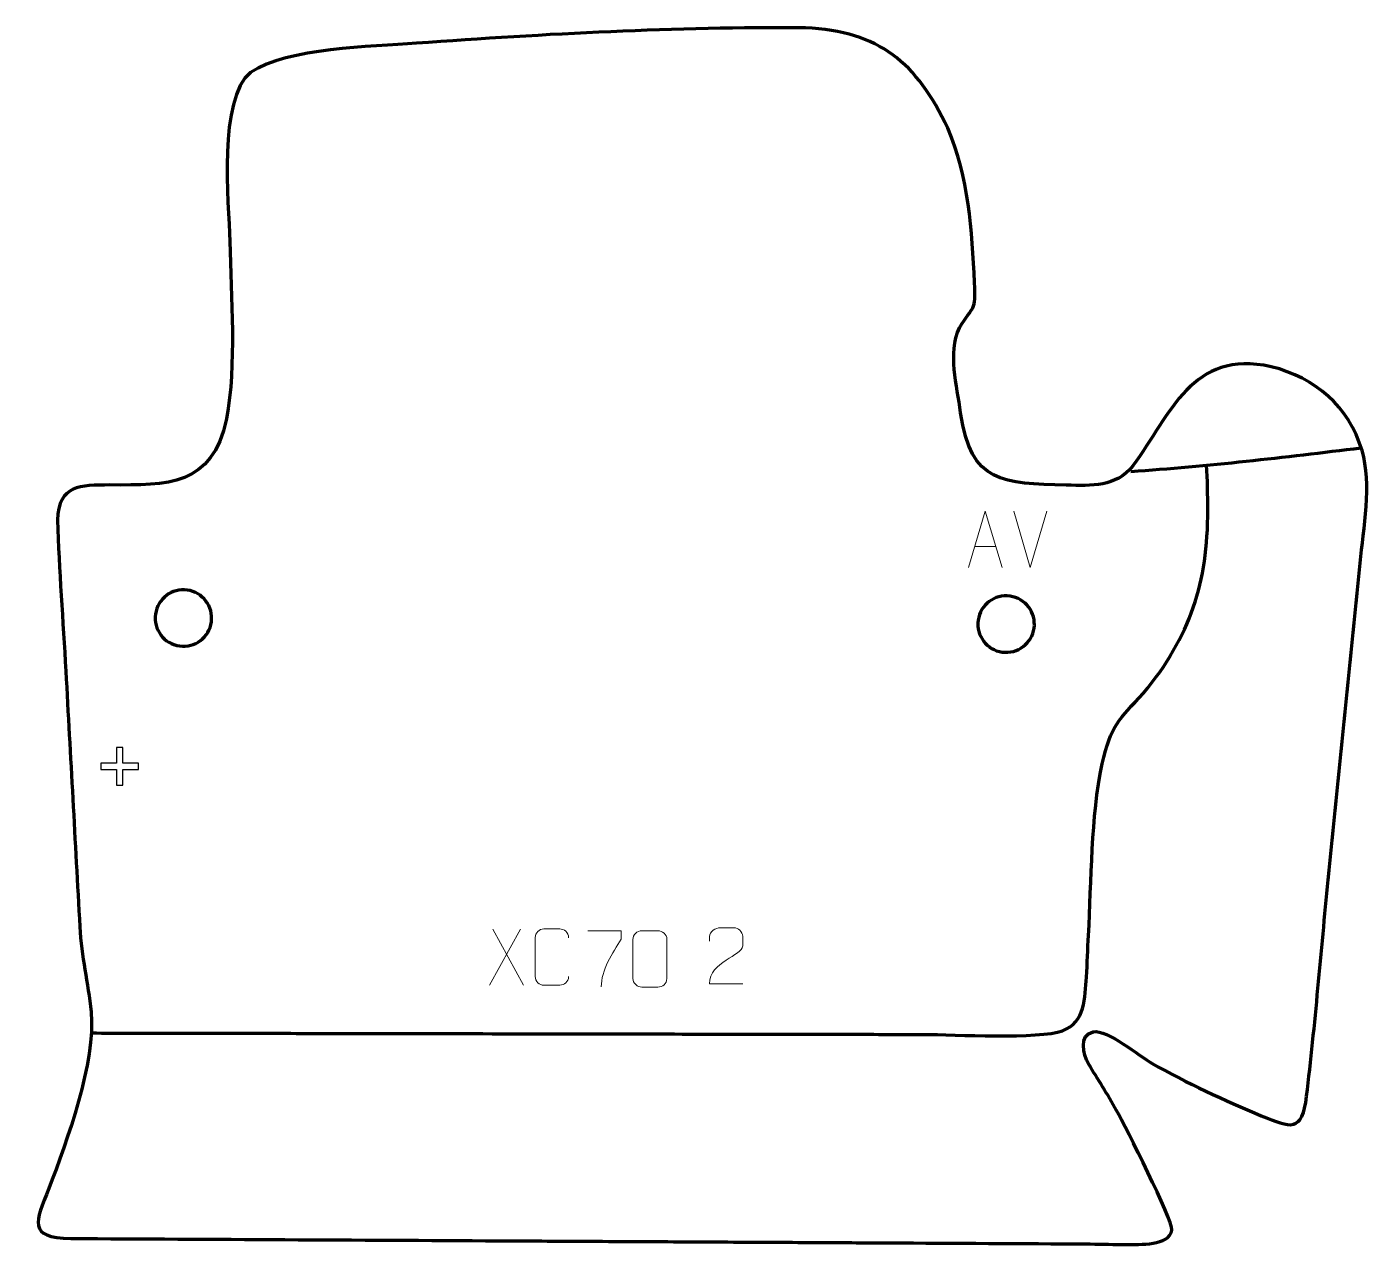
# Model space of a CAD drawing. Header units: millimetres. Extents: x 1122 to 1719, y 205 to 747.
import ezdxf

# ---------------------------------------------------------------- set-up
doc = ezdxf.new("R2010")
doc.units = ezdxf.units.MM
doc.header["$MEASUREMENT"] = 0
doc.layers.add('layer 1', color=7, linetype='Continuous')
doc.layers.add('layer 2', color=7, linetype='Continuous')

msp = doc.modelspace()

# ---------------------------------------------------------------- linework, layer by layer
at = {"layer": 'layer 1', "color": 142, "lineweight": 158}
msp.add_open_spline([(1612.2617, 549.1604), (1646.4941, 551.4608), (1680.4437, 555.5447), (1714.4923, 559.6409)], degree=3, dxfattribs=at)
msp.add_open_spline([(1150.8217, 299.7462), (1156.5536, 299.7364), (1162.2853, 299.7266), (1168.0171, 299.7167), (1168.0171, 299.7167), (1180.1176, 299.696), (1192.2181, 299.6753), (1204.3185, 299.6545), (1204.3185, 299.6545), (1216.7374, 299.6333), (1229.1563, 299.612), (1241.5752, 299.5907), (1241.5752, 299.5907), (1285.8374, 299.5148), (1330.0997, 299.439), (1374.3619, 299.3632), (1374.3619, 299.3632), (1393.1495, 299.331), (1411.937, 299.2988), (1430.7246, 299.2666), (1430.7246, 299.2666), (1443.4619, 299.2448), (1456.1993, 299.223), (1468.9366, 299.2012), (1468.9366, 299.2012), (1480.0817, 299.1821), (1491.227, 299.1629), (1502.3721, 299.1438), (1502.3721, 299.1438), (1508.4223, 299.1334), (1514.4726, 299.1231), (1520.5228, 299.1127), (1520.5228, 299.1127), (1533.6183, 299.0233), (1571.6905, 296.9594), (1581.962, 300.7439), (1581.962, 300.7439), (1592.0276, 304.4525), (1591.9358, 315.4855), (1592.5702, 324.5478), (1592.5702, 324.5478), (1593.0022, 330.719), (1593.1426, 336.9186), (1593.4837, 343.0989), (1593.4837, 343.0989), (1594.8218, 367.3316), (1594.5799, 395.7791), (1599.5356, 419.276), (1599.5356, 419.276), (1603.3847, 436.1993), (1606.9175, 438.8828), (1617.9389, 450.7342), (1617.9389, 450.7342), (1638.6254, 475.622), (1646.5601, 499.9425), (1646.4458, 532.1188), (1646.4458, 532.1188), (1646.4232, 538.4549), (1646.3844, 545.5964), (1645.8262, 551.8966)], degree=3, knots=[0, 0, 0, 0, 0.0625, 0.0625, 0.0625, 0.0625, 0.125, 0.125, 0.125, 0.125, 0.1875, 0.1875, 0.1875, 0.1875, 0.25, 0.25, 0.25, 0.25, 0.3125, 0.3125, 0.3125, 0.3125, 0.375, 0.375, 0.375, 0.375, 0.4375, 0.4375, 0.4375, 0.4375, 0.5, 0.5, 0.5, 0.5, 0.5625, 0.5625, 0.5625, 0.5625, 0.625, 0.625, 0.625, 0.625, 0.6875, 0.6875, 0.6875, 0.6875, 0.75, 0.75, 0.75, 0.75, 0.8125, 0.8125, 0.8125, 0.8125, 0.875, 0.875, 0.875, 0.875, 1, 1, 1, 1], dxfattribs=at)
at = {"layer": 'layer 1', "color": 250, "lineweight": 9}
for points, knots in [([(1540.2473, 506.5412), (1540.2473, 506.5412), (1547.6183, 531.4947), (1547.6183, 531.4947), (1547.6183, 531.4947), (1547.6183, 531.4947), (1555.1882, 506.5412), (1555.1882, 506.5412)], [0, 0, 0, 0, 0.33333333, 0.33333333, 0.33333333, 0.33333333, 1, 1, 1, 1]), ([(1439.9287, 321.5204), (1435.0143, 321.5207), (1430.0999, 321.5207), (1425.1858, 321.5204), (1425.1858, 321.5204), (1425.1858, 331.4527), (1439.8368, 334.0939), (1439.9287, 338.4042), (1439.9287, 338.4042), (1439.9284, 339.8283), (1439.9284, 341.252), (1439.9287, 342.6753), (1439.9287, 342.6753), (1439.9118, 344.7524), (1437.789, 346.4772), (1436.118, 346.4945), (1436.118, 346.4945), (1434.0448, 346.4941), (1431.9719, 346.4941), (1429.8995, 346.4945), (1429.8995, 346.4945), (1428.0774, 346.511), (1425.2527, 344.7189), (1425.1858, 342.6253), (1425.1858, 342.6253), (1425.1858, 342.6253), (1425.1858, 340.5705), (1425.1858, 340.5705)], [0, 0, 0, 0, 0.125, 0.125, 0.125, 0.125, 0.25, 0.25, 0.25, 0.25, 0.375, 0.375, 0.375, 0.375, 0.5, 0.5, 0.5, 0.5, 0.625, 0.625, 0.625, 0.625, 0.75, 0.75, 0.75, 0.75, 1, 1, 1, 1]), ([(1362.6222, 324.807), (1362.4824, 322.4836), (1360.8052, 321.004), (1358.6575, 320.9932), (1358.6575, 320.9932), (1356.3256, 320.9936), (1353.9937, 320.9936), (1351.6622, 320.9932), (1351.6622, 320.9932), (1349.7372, 320.8878), (1347.7651, 322.7723), (1347.7763, 324.7896), (1347.7763, 324.7896), (1347.7767, 330.5597), (1347.7767, 336.3294), (1347.7763, 342.0987), (1347.7763, 342.0987), (1347.7805, 344.2368), (1349.5272, 345.956), (1351.6796, 345.9425), (1351.6796, 345.9425), (1354.0053, 345.9425), (1356.3314, 345.9425), (1358.6575, 345.9425), (1358.6575, 345.9425), (1360.6041, 345.978), (1362.5955, 344.4865), (1362.6222, 342.0489)], [0, 0, 0, 0, 0.125, 0.125, 0.125, 0.125, 0.25, 0.25, 0.25, 0.25, 0.375, 0.375, 0.375, 0.375, 0.5, 0.5, 0.5, 0.5, 0.625, 0.625, 0.625, 0.625, 0.75, 0.75, 0.75, 0.75, 1, 1, 1, 1]), ([(1371.2067, 345.156), (1371.2067, 345.156), (1386.0228, 345.156), (1386.0228, 345.156), (1386.0228, 345.156), (1386.0225, 343.9064), (1386.0225, 342.6568), (1386.0228, 341.407), (1386.0228, 341.407), (1382.0284, 335.4099), (1377.1132, 327.5763), (1377.1132, 320.1975)], [0, 0, 0, 0, 0.25, 0.25, 0.25, 0.25, 0.5, 0.5, 0.5, 0.5, 1, 1, 1, 1]), ([(1395.1341, 345.123), (1397.5002, 345.123), (1399.8667, 345.123), (1402.2332, 345.123), (1402.2332, 345.123), (1404.2137, 345.1586), (1406.2397, 343.6643), (1406.2668, 341.2222), (1406.2668, 341.2222), (1406.2664, 335.4648), (1406.2664, 329.707), (1406.2668, 323.9488), (1406.2668, 323.9488), (1406.1247, 321.6212), (1404.4183, 320.1389), (1402.2332, 320.1281), (1402.2332, 320.1281), (1399.8608, 320.1285), (1397.4884, 320.1285), (1395.1164, 320.1281), (1395.1164, 320.1281), (1393.1579, 320.0225), (1391.1515, 321.9104), (1391.1629, 323.9314), (1391.1629, 323.9314), (1391.1633, 329.712), (1391.1633, 335.4923), (1391.1629, 341.2721), (1391.1629, 341.2721), (1391.1672, 343.4141), (1392.9443, 345.1366), (1395.1341, 345.123)], [0, 0, 0, 0, 0.11111111, 0.11111111, 0.11111111, 0.11111111, 0.22222222, 0.22222222, 0.22222222, 0.22222222, 0.33333333, 0.33333333, 0.33333333, 0.33333333, 0.44444444, 0.44444444, 0.44444444, 0.44444444, 0.55555556, 0.55555556, 0.55555556, 0.55555556, 0.66666667, 0.66666667, 0.66666667, 0.66666667, 0.77777778, 0.77777778, 0.77777778, 0.77777778, 1, 1, 1, 1])]:
    msp.add_open_spline(points, degree=3, knots=knots, dxfattribs=at)
for points in [[(1567.6068, 506.5339), (1567.6068, 506.5339), (1560.285, 531.4875), (1560.285, 531.4875)], [(1574.9287, 531.4875), (1574.9287, 531.4875), (1567.6069, 506.5339), (1567.6069, 506.5339)], [(1542.9699, 515.7906), (1542.9699, 515.7906), (1552.4656, 515.7906), (1552.4656, 515.7906)], [(1341.1923, 345.921), (1341.1923, 345.921), (1327.4517, 321.0252), (1327.4517, 321.0252)], [(1328.9063, 345.921), (1328.9063, 345.921), (1342.6469, 320.9675), (1342.6469, 320.9675)]]:
    msp.add_open_spline(points, degree=3, dxfattribs=at)
at = {"layer": 'layer 1', "color": 142, "lineweight": 200}
for points in [[(1203.9985, 482.3244), (1203.0381, 475.4631), (1196.6973, 470.6796), (1189.8361, 471.64), (1189.8361, 471.64), (1182.9749, 472.6004), (1178.1913, 478.9412), (1179.1517, 485.8024), (1179.1517, 485.8024), (1180.1122, 492.6637), (1186.4529, 497.4472), (1193.3141, 496.4868), (1193.3141, 496.4868), (1200.1753, 495.5263), (1204.9589, 489.1856), (1203.9985, 482.3244)], [(1569.3283, 479.6243), (1568.3678, 472.7631), (1562.0271, 467.9795), (1555.1659, 468.94), (1555.1659, 468.94), (1548.3047, 469.9004), (1543.5211, 476.2411), (1544.4815, 483.1024), (1544.4815, 483.1024), (1545.4419, 489.9636), (1551.7827, 494.7472), (1558.6439, 493.7867), (1558.6439, 493.7867), (1565.5051, 492.8263), (1570.2887, 486.4856), (1569.3283, 479.6243)]]:
    msp.add_open_spline(points, degree=3, knots=[0, 0, 0, 0, 0.2, 0.2, 0.2, 0.2, 0.4, 0.4, 0.4, 0.4, 0.6, 0.6, 0.6, 0.6, 1, 1, 1, 1], dxfattribs=at)
at = {"layer": 'layer 1', "color": 142}
msp.add_open_spline([(1161.8078, 409.8083), (1161.8078, 409.8083), (1161.8078, 416.7228), (1161.8078, 416.7228), (1161.8078, 416.7228), (1161.8078, 416.7228), (1154.9287, 416.7228), (1154.9287, 416.7228), (1154.9287, 416.7228), (1154.9287, 416.7228), (1154.9287, 419.6156), (1154.9287, 419.6156), (1154.9287, 419.6156), (1154.9287, 419.6156), (1161.8078, 419.6156), (1161.8078, 419.6156), (1161.8078, 419.6156), (1161.8078, 419.6156), (1161.8078, 426.4947), (1161.8078, 426.4947), (1161.8078, 426.4947), (1161.8078, 426.4947), (1164.7359, 426.4947), (1164.7359, 426.4947), (1164.7359, 426.4947), (1164.7359, 426.4947), (1164.7359, 419.6156), (1164.7359, 419.6156), (1164.7359, 419.6156), (1164.7359, 419.6156), (1171.6151, 419.6156), (1171.6151, 419.6156), (1171.6151, 419.6156), (1171.6151, 419.6156), (1171.6151, 416.7228), (1171.6151, 416.7228), (1171.6151, 416.7228), (1171.6151, 416.7228), (1164.7359, 416.7228), (1164.7359, 416.7228), (1164.7359, 416.7228), (1164.7359, 416.7228), (1164.7359, 409.8083), (1164.7359, 409.8083), (1164.7359, 409.8083), (1164.7359, 409.8083), (1161.8078, 409.8083), (1161.8078, 409.8083)], degree=3, knots=[0, 0, 0, 0, 0.07692308, 0.07692308, 0.07692308, 0.07692308, 0.15384615, 0.15384615, 0.15384615, 0.15384615, 0.23076923, 0.23076923, 0.23076923, 0.23076923, 0.30769231, 0.30769231, 0.30769231, 0.30769231, 0.38461538, 0.38461538, 0.38461538, 0.38461538, 0.46153846, 0.46153846, 0.46153846, 0.46153846, 0.53846154, 0.53846154, 0.53846154, 0.53846154, 0.61538462, 0.61538462, 0.61538462, 0.61538462, 0.69230769, 0.69230769, 0.69230769, 0.69230769, 0.76923077, 0.76923077, 0.76923077, 0.76923077, 0.84615385, 0.84615385, 0.84615385, 0.84615385, 1, 1, 1, 1], dxfattribs=at)
at = {"layer": 'layer 2', "color": 242, "lineweight": 158}
msp.add_open_spline([(1369.8454, 207.2643), (1357.103, 207.3333), (1344.3607, 207.4024), (1331.6183, 207.4714), (1331.6183, 207.4714), (1268.2569, 207.8148), (1204.8939, 208.132), (1141.5328, 208.4881), (1141.5328, 208.4881), (1122.0653, 208.8305), (1125.9783, 215.9792), (1131.7769, 230.6185), (1131.7769, 230.6185), (1139.8622, 251.7209), (1152.7131, 286.9036), (1150.5317, 309.1979), (1150.5317, 309.1979), (1149.2699, 322.0955), (1146.2934, 333.6371), (1145.5589, 346.9512), (1145.5589, 346.9512), (1143.4712, 384.7967), (1141.4155, 422.6449), (1139.3424, 460.4913), (1139.3424, 460.4913), (1138.1194, 482.704), (1136.3865, 505.3678), (1135.6249, 527.5417), (1135.6249, 527.5417), (1136.3537, 543.4345), (1145.6041, 542.9636), (1158.9605, 543.1654), (1158.9605, 543.1654), (1184.5554, 542.9955), (1204.2518, 542.4379), (1210.7539, 572.5429), (1210.7539, 572.5429), (1215.1641, 596.4725), (1212.6478, 626.6449), (1212.2529, 651.3262), (1212.2529, 651.3262), (1211.6129, 668.874), (1206.8243, 714.7331), (1221.4234, 726.4069), (1221.4234, 726.4069), (1238.0185, 737.3328), (1274.7635, 737.7522), (1295.0617, 739.3385), (1295.0617, 739.3385), (1352.7443, 743.5152), (1409.9463, 746.6151), (1467.8137, 746.2025), (1467.8137, 746.2025), (1500.5477, 744.6596), (1517.309, 730.6563), (1531.0294, 701.5748), (1531.0294, 701.5748), (1540.345, 680.088), (1541.6833, 656.1514), (1542.9025, 633.0354), (1542.9025, 633.0354), (1543.5176, 619.9872), (1542.2863, 623.0796), (1536.1725, 613.0058), (1536.1725, 613.0058), (1530.8622, 601.404), (1535.2422, 587.5222), (1536.6348, 575.216), (1536.6348, 575.216), (1541.4178, 543.6384), (1555.3797, 543.8595), (1583.5881, 543.0637), (1583.5881, 543.0637), (1595.1049, 542.8549), (1605.4002, 542.0942), (1613.2442, 551.6202), (1613.2442, 551.6202), (1630.1263, 574.7551), (1639.1167, 603.4121), (1674.6092, 595.6948), (1674.6092, 595.6948), (1694.2173, 590.7152), (1709.0771, 578.2069), (1714.948, 558.4691), (1714.948, 558.4691), (1719.4193, 543.4363), (1715.6478, 523.9247), (1714.0825, 508.3503), (1714.0825, 508.3503), (1709.3718, 461.4818), (1704.6539, 414.614), (1699.9396, 367.7459), (1699.9396, 367.7459), (1696.7465, 335.8327), (1694.1773, 303.4329), (1690.3369, 271.6409), (1690.3369, 271.6409), (1688.3841, 255.4753), (1683.412, 257.5472), (1670.1503, 262.987), (1670.1503, 262.987), (1654.0916, 269.7858), (1636.9224, 277.6647), (1621.728, 286.1835), (1621.728, 286.1835), (1615.9245, 289.4374), (1601.7659, 301.6121), (1595.593, 300.2442), (1595.593, 300.2442), (1589.1005, 298.8055), (1591.1074, 290.2556), (1593.5435, 286.0254), (1593.5435, 286.0254), (1597.6907, 278.9179), (1601.9931, 272.6304), (1605.9897, 265.2573), (1605.9897, 265.2573), (1609.7729, 258.1671), (1631.0389, 216.8085), (1630.4856, 212.213), (1630.4856, 212.213), (1629.6279, 205.0896), (1615.8089, 205.8584), (1610.3856, 205.8278), (1610.3856, 205.8278), (1605.0061, 205.7975), (1599.6202, 205.9898), (1594.2393, 206.0461), (1594.2393, 206.0461), (1594.2393, 206.0461), (1593.4735, 206.0525), (1593.4735, 206.0525), (1593.4735, 206.0525), (1563.8475, 206.2129), (1534.2216, 206.3736), (1504.5956, 206.5341), (1504.5956, 206.5341), (1499.1801, 206.5635), (1493.7646, 206.5928), (1488.3491, 206.6222), (1488.3491, 206.6222), (1475.6068, 206.6912), (1462.8644, 206.7603), (1450.1221, 206.8293), (1450.1221, 206.8293), (1443.7509, 206.8638), (1437.3797, 206.8984), (1431.0086, 206.9328), (1431.0086, 206.9328), (1424.6374, 206.9674), (1418.2662, 207.0019), (1411.8951, 207.0365), (1411.8951, 207.0365), (1397.8785, 207.1124), (1383.862, 207.1884), (1369.8454, 207.2643)], degree=3, knots=[0, 0, 0, 0, 0.025, 0.025, 0.025, 0.025, 0.05, 0.05, 0.05, 0.05, 0.075, 0.075, 0.075, 0.075, 0.1, 0.1, 0.1, 0.1, 0.125, 0.125, 0.125, 0.125, 0.15, 0.15, 0.15, 0.15, 0.175, 0.175, 0.175, 0.175, 0.2, 0.2, 0.2, 0.2, 0.225, 0.225, 0.225, 0.225, 0.25, 0.25, 0.25, 0.25, 0.275, 0.275, 0.275, 0.275, 0.3, 0.3, 0.3, 0.3, 0.325, 0.325, 0.325, 0.325, 0.35, 0.35, 0.35, 0.35, 0.375, 0.375, 0.375, 0.375, 0.4, 0.4, 0.4, 0.4, 0.425, 0.425, 0.425, 0.425, 0.45, 0.45, 0.45, 0.45, 0.475, 0.475, 0.475, 0.475, 0.5, 0.5, 0.5, 0.5, 0.525, 0.525, 0.525, 0.525, 0.55, 0.55, 0.55, 0.55, 0.575, 0.575, 0.575, 0.575, 0.6, 0.6, 0.6, 0.6, 0.625, 0.625, 0.625, 0.625, 0.65, 0.65, 0.65, 0.65, 0.675, 0.675, 0.675, 0.675, 0.7, 0.7, 0.7, 0.7, 0.725, 0.725, 0.725, 0.725, 0.75, 0.75, 0.75, 0.75, 0.775, 0.775, 0.775, 0.775, 0.8, 0.8, 0.8, 0.8, 0.825, 0.825, 0.825, 0.825, 0.85, 0.85, 0.85, 0.85, 0.875, 0.875, 0.875, 0.875, 0.9, 0.9, 0.9, 0.9, 0.925, 0.925, 0.925, 0.925, 0.95, 0.95, 0.95, 0.95, 1, 1, 1, 1], dxfattribs=at)

doc.saveas('drawing.dxf')
